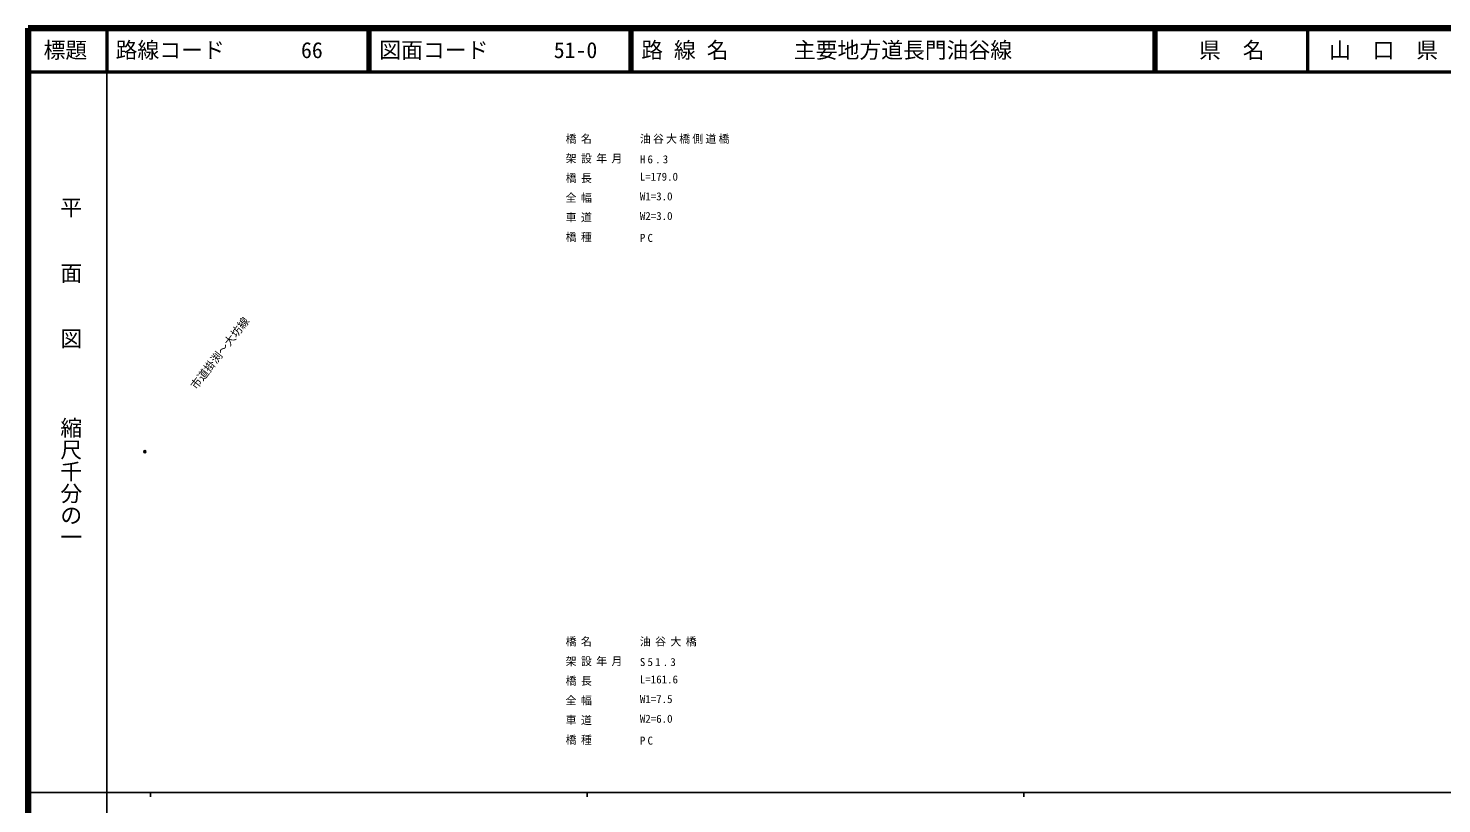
# Model space of a CAD drawing. Units: millimetres on the paper, with parts at other scales. Extents: x 40 to 680, y 20 to 380.
# Drawn here: x 40 to 363.7, y 202.4 to 380 of the extents above; entities that cross this region are included whole.
import ezdxf
from ezdxf.enums import TextEntityAlignment as Align

# ---------------------------------------------------------------- set-up
doc = ezdxf.new("R2010")
doc.units = ezdxf.units.MM
doc.header["$PDMODE"] = 32
doc.header["$PDSIZE"] = 0.5
doc.layers.add('M-OTRS', color=6, linetype='Continuous')
doc.layers.add('M-STR-HTXT', color=7, linetype='Continuous')
for name, color, linetype, lineweight in [('M-TTL', 2, 'Continuous', 140), ('M-TTL-BAND', 7, 'Continuous', 25), ('M-TTL-LINE', 7, 'Continuous', 50), ('M-TTL-TXT', 7, 'Continuous', 13)]:
    doc.layers.add(name, color=color, linetype=linetype, lineweight=lineweight)
doc.styles.add('@ＭＳ ゴシック', font='')
doc.styles.add('ＭＳ ゴシック', font='')
doc.styles.get('@ＭＳ ゴシック').set_extended_font_data('@MS Gothic')
doc.styles.get('ＭＳ ゴシック').set_extended_font_data('MS Gothic')

msp = doc.modelspace()

# ---------------------------------------------------------------- linework, layer by layer
at = {"layer": 'M-OTRS'}
msp.add_point((66.694, 283.049), dxfattribs=at)
at = {"layer": 'M-TTL'}
for p, q in [((40, 380), (40, 20)), ((680, 380), (40, 380))]:
    msp.add_line(p, q, dxfattribs=at)
at = {"layer": 'M-TTL-BAND'}
for p, q in [((58, 370), (58, 20)), ((40, 205), (579, 205)), ((68, 205), (68, 204)), ((168, 205), (168, 204)), ((268, 205), (268, 204))]:
    msp.add_line(p, q, dxfattribs=at)
at = {"layer": 'M-TTL-LINE'}
for p, q in [((58, 380), (58, 370)), ((117.75, 380), (117.75, 370)), ((118.25, 380), (118.25, 370)), ((177.75, 380), (177.75, 370)), ((178.25, 380), (178.25, 370)), ((297.75, 380), (297.75, 370)), ((298.25, 380), (298.25, 370)), ((333, 380), (333, 370)), ((40, 370), (680, 370))]:
    msp.add_line(p, q, dxfattribs=at)

# ---------------------------------------------------------------- texts
at = {"layer": 'M-STR-HTXT', "style": 'ＭＳ ゴシック'}
for s, p in [('L=179.0', (180.07, 344.544)), ('W1=3.0', (180.07, 340.044)), ('W2=3.0', (180.07, 335.544)), ('L=161.6', (180.07, 229.412)), ('W1=7.5', (180.07, 224.912)), ('W2=6.0', (180.07, 220.412))]:
    msp.add_text(s, height=1.833, dxfattribs=at).set_placement(p, align=Align.BOTTOM_LEFT)
msp.add_text('市道掛渕～大坊線', height=1.833, rotation=52.165, dxfattribs=at).set_placement((78.903, 296.793), align=Align.BOTTOM_LEFT)
at = {"layer": 'M-STR-HTXT', "char_height": 1.833, "attachment_point": 7, "style": 'ＭＳ ゴシック'}
for s, insert in [('\\T1.4;橋名', (163.07, 353.544)), ('\\T1.2;油谷大橋側道橋', (180.07, 353.544)), ('\\T1.4;架設年月', (163.07, 349.044)), ('\\T1.4;H6.3', (180.07, 349.044)), ('\\T1.4;橋長', (163.07, 344.544)), ('\\T1.4;全幅', (163.07, 340.044)), ('\\T1.4;車道', (163.07, 335.544)), ('\\T1.4;橋種', (163.07, 331.044)), ('\\T1.4;PC', (180.07, 331.044)), ('\\T1.4;橋名', (163.07, 238.412)), ('\\T1.4;油谷大橋', (180.07, 238.412)), ('\\T1.4;架設年月', (163.07, 233.912)), ('\\T1.4;S51.3', (180.07, 233.912)), ('\\T1.4;橋長', (163.07, 229.412)), ('\\T1.4;全幅', (163.07, 224.912)), ('\\T1.4;車道', (163.07, 220.412)), ('\\T1.4;橋種', (163.07, 215.912)), ('\\T1.4;PC', (180.07, 215.912))]:
    msp.add_mtext(s, dxfattribs=dict(at, insert=insert))
at = {"layer": 'M-TTL-BAND', "style": '@ＭＳ ゴシック'}
for s, p in [('平\u3000\u3000面\u3000\u3000図', (49.777, 306.475)), ('縮尺千分の一', (49.777, 261.03))]:
    msp.add_text(s, height=3.666, rotation=270, dxfattribs=at).set_placement(p, align=Align.MIDDLE_RIGHT)
at = {"layer": 'M-TTL-TXT', "style": 'ＭＳ ゴシック'}
for s, p in [('標題', (48.5, 375)), ('県\u3000名', (315.625, 375)), ('山\u3000口\u3000県', (350.375, 375))]:
    msp.add_text(s, height=3.666, dxfattribs=at).set_placement(p, align=Align.MIDDLE_CENTER)
for s, p in [('路線コード       66', (60, 375)), ('図面コード      51-0', (120.38, 375)), ('路 線 名      主要地方道長門油谷線', (180.38, 375))]:
    msp.add_text(s, height=3.666, dxfattribs=at).set_placement(p, align=Align.MIDDLE_LEFT)

doc.saveas('drawing.dxf')
